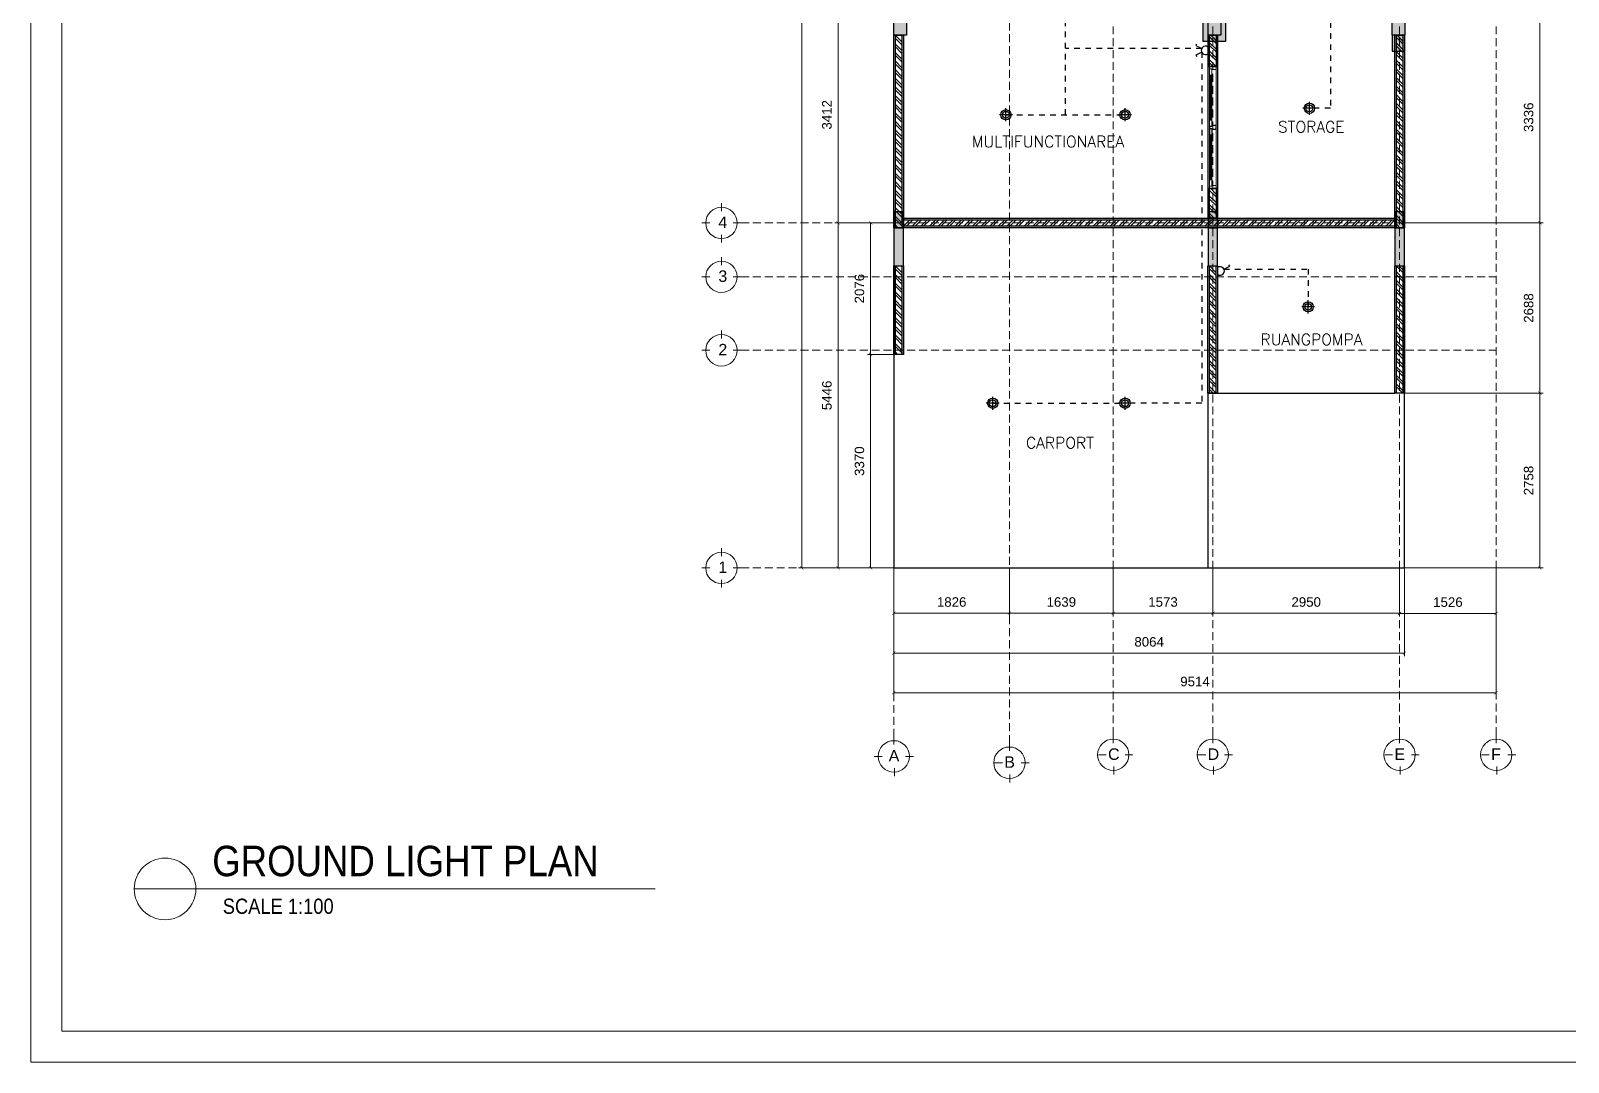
# Model space of a CAD drawing. Header units: millimetres. Extents: x 19632 to 183655, y 41319 to 69325.
# Drawn here: x 19632 to 43917, y 41319 to 57599 of the extents above; entities that cross this region are included whole.
import ezdxf
from ezdxf.enums import TextEntityAlignment as Align

# ---------------------------------------------------------------- set-up
doc = ezdxf.new("R2010")
doc.units = ezdxf.units.MM
doc.header["$MEASUREMENT"] = 0
for name, pattern in [('DASHED2', [0.375, 0.25, -0.125]), ('FHIDDEN', [0.25, 0.125, -0.125]), ('HIDDEN2', [0.1875, 0.125, -0.0625]), ('SLD-Solid', [0])]:
    doc.linetypes.add(name, pattern=pattern)
for name, color, linetype, lineweight in [('09-Arsiran', 8, 'Continuous', 5), ('AS', 8, 'HIDDEN2', 5), ('DIM', 1, 'Continuous', 5), ('DINDING', 1, 'Continuous', 20), ('DOOR OPENING', 4, 'SLD-Solid', 5), ('HATCH', 8, 'Continuous', 5), ('Kabel', 2, 'DASHED2', 20), ('l1', 5, 'Continuous', 5), ('LEGEND', 1, 'DASHED2', 50), ('XR-KOP A3_MOZART$0$KOP-A1$0$A-GRSKOP', 1, 'Continuous', 5)]:
    doc.layers.add(name, color=color, linetype=linetype, lineweight=lineweight)
for name, color, linetype in [('JALUR LAMPU', 5, 'FHIDDEN'), ('lights (bulb)', 32, 'Continuous'), ('LISTRIK', 2, 'Continuous'), ('tampak', 7, 'Continuous'), ('WALL', 255, 'Continuous')]:
    doc.layers.add(name, color=color, linetype=linetype)
doc.styles.add('40', font='arial.ttf', dxfattribs={"width": 0.9, "height": 100})
doc.styles.add('HAND', font='ROMAND.SHX', dxfattribs={"width": 0.8, "height": 250})
doc.styles.get("Standard").update_dxf_attribs({"font": 'arial.ttf'})
doc.dimstyles.new('DIM100', dxfattribs={"dimscale": 0, "dimtxt": 150, "dimasz": 50, "dimexe": 50, "dimexo": 0, "dimgap": 100, "dimtad": 1, "dimtoh": 1, "dimdec": 0, "dimdsep": 46, "dimtxsty": 'Standard', "dimblk": 'ARCHTICK', "dimcen": 1, "dimclrd": 1, "dimclre": 1, "dimadec": 0, "dimazin": 0, "dimtfac": 250, "dimtdec": 0, "dimtix": 1, "dimtmove": 0, "dimatfit": 3, "dimldrblk": 'DOT', "dimfxl": 150, "dimtolj": 1, "dimtzin": 0, "dimlwd": 5, "dimlwe": 5, "dimarcsym": 0})

# ---------------------------------------------------------------- blocks, each defined once
blk = doc.blocks.new('hsdh')
at = {"layer": 'XR-KOP A3_MOZART$0$KOP-A1$0$A-GRSKOP', "color": 0, "linetype": 'Continuous', "lineweight": 5}
blk.add_lwpolyline([(145480, 82601), (107945, 82601), (107945, 56197), (145480, 56197)], close=True, dxfattribs=at)
at = {"layer": 'XR-KOP A3_MOZART$0$KOP-A1$0$A-GRSKOP', "color": 5, "linetype": 'Continuous', "lineweight": 5}
blk.add_lwpolyline([(145017, 82138), (108409, 82138), (108409, 56660), (145017, 56660)], close=True, dxfattribs=at)
blk = doc.blocks.new('*U73')
at = {"layer": 'HATCH'}
h = blk.add_hatch(dxfattribs=at)
h.set_pattern_fill('ANSI32', color=0, scale=10)
h.set_pattern_definition([(45, (-16026.01, -10567.46), (-67.3519, 67.3519), []), (45, (-15981.11, -10567.46), (-67.3519, 67.3519), [])])
h.paths.add_polyline_path([(-615, 50), (-615, -50), (-154, -50), (-154, 50)])
at = {"layer": 'WALL', "color": 0}
for points in [[(-615, 75), (-154, 75), (-154, -75), (-615, -75)], [(-615, 50), (-154, 50), (-154, -50), (-615, -50)]]:
    blk.add_lwpolyline(points, close=True, dxfattribs=at)
blk = doc.blocks.new('*U47')
at = {"layer": 'HATCH'}
h = blk.add_hatch(dxfattribs=at)
h.set_pattern_fill('ANSI32', color=0, scale=10)
h.set_pattern_definition([(45, (2738.67, -10567.46), (-67.3519, 67.3519), []), (45, (2783.58, -10567.46), (-67.3519, 67.3519), [])])
h.paths.add_polyline_path([(12843, -50), (12843, 50), (5153, 50), (5153, -50)])
at = {"layer": 'WALL', "color": 0}
for points in [[(5153, 75), (12843, 75), (12843, -75), (5153, -75)], [(5153, 50), (12843, 50), (12843, -50), (5153, -50)]]:
    blk.add_lwpolyline(points, close=True, dxfattribs=at)
blk = doc.blocks.new('*U50')
at = {"layer": 'HATCH'}
h = blk.add_hatch(dxfattribs=at)
h.set_pattern_fill('ANSI32', color=0, scale=10)
h.set_pattern_definition([(45, (-19447.01, -10567.46), (-67.3519, 67.3519), []), (45, (-19402.11, -10567.46), (-67.3519, 67.3519), [])])
h.paths.add_polyline_path([(-2788, 50), (-2788, -50), (-1402, -50), (-1402, 50)])
at = {"layer": 'WALL', "color": 0}
for points in [[(-2788, 75), (-1402, 75), (-1402, -75), (-2788, -75)], [(-2788, 50), (-1402, 50), (-1402, -50), (-2788, -50)]]:
    blk.add_lwpolyline(points, close=True, dxfattribs=at)
blk = doc.blocks.new('*U48')
at = {"layer": 'HATCH'}
h = blk.add_hatch(dxfattribs=at)
h.set_pattern_fill('ANSI32', color=0, scale=10)
h.set_pattern_definition([(45, (-18840.9, -10567.46), (-67.3519, 67.3519), []), (45, (-18796, -10567.46), (-67.3519, 67.3519), [])])
h.paths.add_polyline_path([(-2788, 50), (-2788, -50), (-796, -50), (-796, 50)])
at = {"layer": 'WALL', "color": 0}
for points in [[(-2788, 75), (-796, 75), (-796, -75), (-2788, -75)], [(-2788, 50), (-796, 50), (-796, -50), (-2788, -50)]]:
    blk.add_lwpolyline(points, close=True, dxfattribs=at)
blk = doc.blocks.new('_ArchTick')
at = {"color": 0, "linetype": 'ByBlock', "const_width": 0.15}
blk.add_lwpolyline([(-0.5, -0.5), (0.5, 0.5)], dxfattribs=at)
blk = doc.blocks.new('*D258')
at = {"color": 1, "lineweight": 5, "transparency": 16777216}
for p, q in [((33265, 49121), (33265, 48356)), ((35090, 49121), (35090, 48356)), ((33265, 48406), (35090, 48406))]:
    blk.add_line(p, q, dxfattribs=at)
at = {"layer": 'Defpoints', "color": 0, "transparency": 16777216}
for p in [(33265, 49121), (35090, 49121), (35090, 48406)]:
    blk.add_point(p, dxfattribs=at)
at = {"color": 1, "lineweight": 5, "transparency": 16777216, "xscale": 50, "yscale": 50, "zscale": 50, "rotation": 180}
blk.add_blockref('_ArchTick', (33265, 48406), dxfattribs=at)
at = {"color": 1, "lineweight": 5, "transparency": 16777216, "xscale": 50, "yscale": 50, "zscale": 50}
blk.add_blockref('_ArchTick', (35090, 48406), dxfattribs=at)
at = {"color": 0, "transparency": 16777216, "insert": (34178, 48582), "char_height": 150, "attachment_point": 5}
blk.add_mtext('\\A1;1826', dxfattribs=at)
blk = doc.blocks.new('_DOT')
at = {"color": 0, "linetype": 'ByBlock'}
blk.add_line((-0.5, 0), (-1, 0), dxfattribs=at)
at = {"color": 0, "linetype": 'ByBlock', "const_width": 0.5}
blk.add_lwpolyline([(-0.25, 0, 1), (0.25, 0, 1)], format="xyb", close=True, dxfattribs=at)
blk = doc.blocks.new('*D259')
at = {"color": 1, "lineweight": 5, "transparency": 16777216}
for p, q in [((35090, 49121), (35090, 48356)), ((36730, 49121), (36730, 48356)), ((35090, 48406), (36730, 48406))]:
    blk.add_line(p, q, dxfattribs=at)
at = {"layer": 'Defpoints', "color": 0, "transparency": 16777216}
for p in [(35090, 49121), (36730, 49121), (36730, 48406)]:
    blk.add_point(p, dxfattribs=at)
at = {"color": 1, "lineweight": 5, "transparency": 16777216, "xscale": 50, "yscale": 50, "zscale": 50, "rotation": 180}
blk.add_blockref('_ArchTick', (35090, 48406), dxfattribs=at)
at = {"color": 1, "lineweight": 5, "transparency": 16777216, "xscale": 50, "yscale": 50, "zscale": 50}
blk.add_blockref('_ArchTick', (36730, 48406), dxfattribs=at)
at = {"color": 0, "transparency": 16777216, "insert": (35910, 48582), "char_height": 150, "attachment_point": 5}
blk.add_mtext('\\A1;1639', dxfattribs=at)
blk = doc.blocks.new('*D260')
at = {"color": 1, "lineweight": 5, "transparency": 16777216}
for p, q in [((36730, 49121), (36730, 48356)), ((38303, 49121), (38303, 48356)), ((36730, 48406), (38303, 48406))]:
    blk.add_line(p, q, dxfattribs=at)
at = {"layer": 'Defpoints', "color": 0, "transparency": 16777216}
for p in [(36730, 49121), (38303, 49121), (38303, 48406)]:
    blk.add_point(p, dxfattribs=at)
at = {"color": 1, "lineweight": 5, "transparency": 16777216, "xscale": 50, "yscale": 50, "zscale": 50, "rotation": 180}
blk.add_blockref('_ArchTick', (36730, 48406), dxfattribs=at)
at = {"color": 1, "lineweight": 5, "transparency": 16777216, "xscale": 50, "yscale": 50, "zscale": 50}
blk.add_blockref('_ArchTick', (38303, 48406), dxfattribs=at)
at = {"color": 0, "transparency": 16777216, "insert": (37516, 48582), "char_height": 150, "attachment_point": 5}
blk.add_mtext('\\A1;1573', dxfattribs=at)
blk = doc.blocks.new('*D261')
at = {"color": 1, "lineweight": 5, "transparency": 16777216}
for p, q in [((38303, 49121), (38303, 48356)), ((41253, 49121), (41253, 48356)), ((38303, 48406), (41253, 48406))]:
    blk.add_line(p, q, dxfattribs=at)
at = {"layer": 'Defpoints', "color": 0, "transparency": 16777216}
for p in [(38303, 49121), (41253, 49121), (41253, 48406)]:
    blk.add_point(p, dxfattribs=at)
at = {"color": 1, "lineweight": 5, "transparency": 16777216, "xscale": 50, "yscale": 50, "zscale": 50, "rotation": 180}
blk.add_blockref('_ArchTick', (38303, 48406), dxfattribs=at)
at = {"color": 1, "lineweight": 5, "transparency": 16777216, "xscale": 50, "yscale": 50, "zscale": 50}
blk.add_blockref('_ArchTick', (41253, 48406), dxfattribs=at)
at = {"color": 0, "transparency": 16777216, "insert": (39778, 48582), "char_height": 150, "attachment_point": 5}
blk.add_mtext('\\A1;2950', dxfattribs=at)
blk = doc.blocks.new('*D262')
at = {"color": 1, "lineweight": 5, "transparency": 16777216}
for p, q in [((41253, 49121), (41253, 48353)), ((41253, 48403), (42779, 48403)), ((42779, 48403), (42779, 48453))]:
    blk.add_line(p, q, dxfattribs=at)
at = {"layer": 'Defpoints', "color": 0, "transparency": 16777216}
for p in [(41253, 49121), (42779, 48403), (42779, 48403)]:
    blk.add_point(p, dxfattribs=at)
at = {"color": 1, "lineweight": 5, "transparency": 16777216, "xscale": 50, "yscale": 50, "zscale": 50, "rotation": 180}
blk.add_blockref('_ArchTick', (41253, 48403), dxfattribs=at)
at = {"color": 1, "lineweight": 5, "transparency": 16777216, "xscale": 50, "yscale": 50, "zscale": 50}
blk.add_blockref('_ArchTick', (42779, 48403), dxfattribs=at)
at = {"color": 0, "transparency": 16777216, "insert": (42016, 48580), "char_height": 150, "attachment_point": 5}
blk.add_mtext('\\A1;1526', dxfattribs=at)
blk = doc.blocks.new('*D263')
at = {"color": 1, "lineweight": 5, "transparency": 16777216}
for p, q in [((33265, 49121), (33265, 47101)), ((42779, 49121), (42779, 47101)), ((33265, 47151), (42779, 47151))]:
    blk.add_line(p, q, dxfattribs=at)
at = {"layer": 'Defpoints', "color": 0, "transparency": 16777216}
for p in [(33265, 49121), (42779, 49121), (42779, 47151)]:
    blk.add_point(p, dxfattribs=at)
at = {"color": 1, "lineweight": 5, "transparency": 16777216, "xscale": 50, "yscale": 50, "zscale": 50, "rotation": 180}
blk.add_blockref('_ArchTick', (33265, 47151), dxfattribs=at)
at = {"color": 1, "lineweight": 5, "transparency": 16777216, "xscale": 50, "yscale": 50, "zscale": 50}
blk.add_blockref('_ArchTick', (42779, 47151), dxfattribs=at)
at = {"color": 0, "transparency": 16777216, "insert": (38022, 47327), "char_height": 150, "attachment_point": 5}
blk.add_mtext('\\A1;9514', dxfattribs=at)
blk = doc.blocks.new('*D264')
at = {"color": 1, "lineweight": 5, "transparency": 16777216}
for p, q in [((33265, 49121), (33265, 47727)), ((41329, 49121), (41329, 47727)), ((33265, 47777), (41329, 47777))]:
    blk.add_line(p, q, dxfattribs=at)
at = {"layer": 'Defpoints', "color": 0, "transparency": 16777216}
for p in [(33265, 49121), (41329, 49121), (41329, 47777)]:
    blk.add_point(p, dxfattribs=at)
at = {"color": 1, "lineweight": 5, "transparency": 16777216, "xscale": 50, "yscale": 50, "zscale": 50, "rotation": 180}
blk.add_blockref('_ArchTick', (33265, 47777), dxfattribs=at)
at = {"color": 1, "lineweight": 5, "transparency": 16777216, "xscale": 50, "yscale": 50, "zscale": 50}
blk.add_blockref('_ArchTick', (41329, 47777), dxfattribs=at)
at = {"color": 0, "transparency": 16777216, "insert": (37297, 47953), "char_height": 150, "attachment_point": 5}
blk.add_mtext('\\A1;8064', dxfattribs=at)
blk = doc.blocks.new('*D213')
at = {"color": 1, "lineweight": 5, "transparency": 16777216}
for p, q in [((33265, 54567), (32334, 54567)), ((32384, 49121), (32384, 54567)), ((33263, 49121), (32334, 49121))]:
    blk.add_line(p, q, dxfattribs=at)
at = {"layer": 'Defpoints', "color": 0, "transparency": 16777216}
for p in [(32384, 54567), (33265, 54567), (33263, 49121)]:
    blk.add_point(p, dxfattribs=at)
at = {"color": 1, "lineweight": 5, "transparency": 16777216, "xscale": 50, "yscale": 50, "zscale": 50}
for p, rotation in [((32384, 54567), 90), ((32384, 49121), 270)]:
    blk.add_blockref('_ArchTick', p, dxfattribs=dict(at, rotation=rotation))
at = {"color": 0, "transparency": 16777216, "insert": (32208, 51844), "char_height": 150, "attachment_point": 5, "rotation": 90}
blk.add_mtext('\\A1;5446', dxfattribs=at)
blk = doc.blocks.new('*D214')
at = {"color": 1, "lineweight": 5, "transparency": 16777216}
for p, q in [((33263, 57979), (32334, 57979)), ((32384, 54567), (32384, 57979)), ((33265, 54567), (32334, 54567))]:
    blk.add_line(p, q, dxfattribs=at)
at = {"layer": 'Defpoints', "color": 0, "transparency": 16777216}
for p in [(32384, 57979), (33263, 57979), (33265, 54567)]:
    blk.add_point(p, dxfattribs=at)
at = {"color": 1, "lineweight": 5, "transparency": 16777216, "xscale": 50, "yscale": 50, "zscale": 50}
for p, rotation in [((32384, 57979), 90), ((32384, 54567), 270)]:
    blk.add_blockref('_ArchTick', p, dxfattribs=dict(at, rotation=rotation))
at = {"color": 0, "transparency": 16777216, "insert": (32208, 56273), "char_height": 150, "attachment_point": 5, "rotation": 90}
blk.add_mtext('\\A1;3412', dxfattribs=at)
blk = doc.blocks.new('*D219')
at = {"color": 1, "lineweight": 5, "transparency": 16777216}
for p, q in [((33263, 52491), (32848, 52491)), ((32898, 49121), (32898, 52491)), ((33263, 49121), (32848, 49121))]:
    blk.add_line(p, q, dxfattribs=at)
at = {"layer": 'Defpoints', "color": 0, "transparency": 16777216}
for p in [(32898, 52491), (33263, 52491), (33263, 49121)]:
    blk.add_point(p, dxfattribs=at)
at = {"color": 1, "lineweight": 5, "transparency": 16777216, "xscale": 50, "yscale": 50, "zscale": 50}
for p, rotation in [((32898, 52491), 90), ((32898, 49121), 270)]:
    blk.add_blockref('_ArchTick', p, dxfattribs=dict(at, rotation=rotation))
at = {"color": 0, "transparency": 16777216, "insert": (32722, 50806), "char_height": 150, "attachment_point": 5, "rotation": 90}
blk.add_mtext('\\A1;3370', dxfattribs=at)
blk = doc.blocks.new('*D220')
at = {"color": 1, "lineweight": 5, "transparency": 16777216}
for p, q in [((33263, 66994), (31760, 66994)), ((31810, 49121), (31810, 66994)), ((33265, 49121), (31760, 49121))]:
    blk.add_line(p, q, dxfattribs=at)
at = {"layer": 'Defpoints', "color": 0, "transparency": 16777216}
for p in [(31810, 66994), (33263, 66994), (33265, 49121)]:
    blk.add_point(p, dxfattribs=at)
at = {"color": 1, "lineweight": 5, "transparency": 16777216, "xscale": 50, "yscale": 50, "zscale": 50}
for p, rotation in [((31810, 66994), 90), ((31810, 49121), 270)]:
    blk.add_blockref('_ArchTick', p, dxfattribs=dict(at, rotation=rotation))
at = {"color": 0, "transparency": 16777216, "insert": (31633, 58057), "char_height": 150, "attachment_point": 5, "rotation": 90}
blk.add_mtext('\\A1;17873', dxfattribs=at)
blk = doc.blocks.new('*D271')
at = {"color": 1, "lineweight": 5, "transparency": 16777216}
for p, q in [((41329, 54567), (43519, 54567)), ((43469, 54567), (43469, 51879)), ((41329, 51879), (43519, 51879))]:
    blk.add_line(p, q, dxfattribs=at)
at = {"layer": 'Defpoints', "color": 0, "transparency": 16777216}
for p in [(41329, 54567), (41329, 51879), (43469, 51879)]:
    blk.add_point(p, dxfattribs=at)
at = {"color": 1, "lineweight": 5, "transparency": 16777216, "xscale": 50, "yscale": 50, "zscale": 50}
for p, rotation in [((43469, 54567), 90), ((43469, 51879), 270)]:
    blk.add_blockref('_ArchTick', p, dxfattribs=dict(at, rotation=rotation))
at = {"color": 0, "transparency": 16777216, "insert": (43292, 53223), "char_height": 150, "attachment_point": 5, "rotation": 90}
blk.add_mtext('\\A1;2688', dxfattribs=at)
blk = doc.blocks.new('*D272')
at = {"color": 1, "lineweight": 5, "transparency": 16777216}
for p, q in [((41329, 51879), (43519, 51879)), ((43469, 51879), (43469, 49121)), ((41329, 49121), (43519, 49121))]:
    blk.add_line(p, q, dxfattribs=at)
at = {"layer": 'Defpoints', "color": 0, "transparency": 16777216}
for p in [(41329, 51879), (41329, 49121), (43469, 49121)]:
    blk.add_point(p, dxfattribs=at)
at = {"color": 1, "lineweight": 5, "transparency": 16777216, "xscale": 50, "yscale": 50, "zscale": 50}
for p, rotation in [((43469, 51879), 90), ((43469, 49121), 270)]:
    blk.add_blockref('_ArchTick', p, dxfattribs=dict(at, rotation=rotation))
at = {"color": 0, "transparency": 16777216, "insert": (43292, 50500), "char_height": 150, "attachment_point": 5, "rotation": 90}
blk.add_mtext('\\A1;2758', dxfattribs=at)
blk = doc.blocks.new('*D221')
at = {"color": 1, "lineweight": 5, "transparency": 16777216}
for p, q in [((33416, 54567), (32848, 54567)), ((32898, 52491), (32898, 54567)), ((33263, 52491), (32848, 52491))]:
    blk.add_line(p, q, dxfattribs=at)
at = {"layer": 'Defpoints', "color": 0, "transparency": 16777216}
for p in [(32898, 54567), (33416, 54567), (33263, 52491)]:
    blk.add_point(p, dxfattribs=at)
at = {"color": 1, "lineweight": 5, "transparency": 16777216, "xscale": 50, "yscale": 50, "zscale": 50}
for p, rotation in [((32898, 54567), 90), ((32898, 52491), 270)]:
    blk.add_blockref('_ArchTick', p, dxfattribs=dict(at, rotation=rotation))
at = {"color": 0, "transparency": 16777216, "insert": (32722, 53529), "char_height": 150, "attachment_point": 5, "rotation": 90}
blk.add_mtext('\\A1;2076', dxfattribs=at)
blk = doc.blocks.new('FDFGKAA')
at = {"layer": 'tampak', "transparency": 33554687}
h = blk.add_hatch(dxfattribs=at)
h.set_pattern_fill('ANSI31', color=256, scale=10)
h.set_pattern_definition([(45, (-73606.7004, -18895.478), (-0.8838834765, 0.8838834765), [])])
h.paths.add_polyline_path([(212885, 41901), (213385, 41901), (213385, 41651), (212885, 41651)])
h.paths.add_polyline_path([(215861, 41900), (215861, 41700), (216361, 41700), (216361, 41900)])
h.paths.add_polyline_path([(218871, 41900), (218871, 41700), (219371, 41700), (219371, 41900)])
h.paths.add_polyline_path([(220648, 41900), (220448, 41900), (220448, 41300), (220648, 41300)])
h.paths.add_polyline_path([(216009, 39651), (216209, 39651), (216209, 39151), (216009, 39151)])
h.paths.add_polyline_path([(212859, 39651), (213059, 39651), (213059, 39151), (212859, 39151)])
h.paths.add_polyline_path([(211132, 39651), (211132, 39201), (211332, 39201), (211332, 39651)])
h.paths.add_polyline_path([(220648, 37858), (220448, 37858), (220448, 37258), (220648, 37258)])
h.paths.add_polyline_path([(220648, 35490), (220448, 35490), (220448, 34890), (220648, 34890)])
h.paths.add_polyline_path([(219021, 35390), (219221, 35390), (219221, 34890), (219021, 34890)])
h.paths.add_polyline_path([(216595, 35065), (216595, 34865), (216095, 34865), (216095, 35065)])
h.paths.add_polyline_path([(211133, 35240), (211133, 34690), (211283, 34690), (211283, 35240)])
h.paths.add_polyline_path([(219205, 32436), (219005, 32436), (219005, 32936), (219205, 32936)])
h.paths.add_polyline_path([(216296, 32436), (216096, 32436), (216096, 32936), (216296, 32936)])
h.paths.add_polyline_path([(211333, 32436), (211133, 32436), (211133, 32936), (211333, 32936)])
h.paths.add_polyline_path([(211135, 29398), (211135, 28798), (211285, 28798), (211285, 29398)])
h.paths.add_polyline_path([(216098, 29398), (216098, 28798), (216248, 28798), (216248, 29398)])
h.paths.add_polyline_path([(219048, 29398), (219048, 28798), (219198, 28798), (219198, 29398)])
h = blk.add_hatch(color=5, dxfattribs=at)
h.dxf.hatch_style = 1
h.paths.add_polyline_path([(213385, 41901), (213385, 41651), (213635, 41651), (213635, 41901)])
h.paths.add_polyline_path([(215611, 41900), (215611, 41700), (215861, 41700), (215861, 41900)])
h.paths.add_polyline_path([(216361, 41900), (216361, 41700), (216611, 41700), (216611, 41900)])
h.paths.add_polyline_path([(218621, 41900), (218621, 41700), (218871, 41700), (218871, 41900)])
h.paths.add_polyline_path([(220648, 41900), (220648, 41300), (220898, 41300), (220898, 41900)])
h.paths.add_polyline_path([(220648, 39058), (220648, 38458), (220898, 38458), (220898, 39058)])
h.paths.add_polyline_path([(219046, 39651), (219246, 39651), (219246, 39901), (219046, 39901)])
h.paths.add_polyline_path([(220648, 37844), (220648, 37244), (220898, 37244), (220898, 37844)])
h.paths.add_polyline_path([(216009, 39651), (216209, 39651), (216209, 39901), (216009, 39901)])
h.paths.add_polyline_path([(212859, 39651), (213059, 39651), (213059, 39901), (212859, 39901)])
h.paths.add_polyline_path([(211132, 39651), (211332, 39651), (211332, 39901), (211132, 39901)])
h.paths.add_polyline_path([(215436, 37508), (215436, 37308), (215686, 37308), (215686, 37508)])
h.paths.add_polyline_path([(219198, 38058), (218998, 38058), (218998, 37808), (219198, 37808)])
h.paths.add_polyline_path([(220648, 35490), (220648, 34890), (220898, 34890), (220898, 35490)])
h.paths.add_polyline_path([(219205, 32436), (219005, 32436), (219005, 32186), (219205, 32186)])
h.paths.add_polyline_path([(216371, 32336), (216021, 32336), (216021, 32936), (216371, 32936)])
h.paths.add_polyline_path([(211132, 32936), (211333, 32936), (211333, 33186), (211132, 33186)])
h.paths.add_polyline_path([(211132, 35240), (211283, 35240), (211283, 35490), (211132, 35490)])
h.paths.add_polyline_path([(219198, 29648), (219048, 29648), (219048, 29398), (219198, 29398)])
h.paths.add_polyline_path([(216248, 29648), (216098, 29648), (216098, 29398), (216248, 29398)])
h.paths.add_polyline_path([(211132, 29398), (211283, 29398), (211283, 29648), (211132, 29648)])
h = blk.add_hatch(color=256, dxfattribs=at)
h.dxf.hatch_style = 1
h.paths.add_polyline_path([(216186, 37508), (216186, 37308), (215686, 37308), (215686, 37508)])
h.paths.add_polyline_path([(219198, 37308), (218998, 37308), (218998, 37808), (219198, 37808)])
for points in [[(212885, 41901), (213385, 41901), (213385, 41651), (212885, 41651), (212885, 41901)], [(213385, 41901), (213385, 41651), (213635, 41651), (213635, 41901), (213385, 41901)], [(215611, 41900), (215611, 41700), (215861, 41700), (215861, 41900), (215611, 41900)], [(215861, 41900), (215861, 41700), (216361, 41700), (216361, 41900), (215861, 41900)], [(216361, 41900), (216361, 41700), (216611, 41700), (216611, 41900), (216361, 41900)], [(218621, 41900), (218621, 41700), (218871, 41700), (218871, 41900), (218621, 41900)], [(218871, 41900), (218871, 41700), (219371, 41700), (219371, 41900), (218871, 41900)], [(220648, 41900), (220448, 41900), (220448, 41300), (220648, 41300), (220648, 41900)], [(220648, 41900), (220648, 41300), (220898, 41300), (220898, 41900), (220648, 41900)], [(211132, 39651), (211332, 39651), (211332, 39901), (211132, 39901), (211132, 39651)], [(212859, 39651), (213059, 39651), (213059, 39901), (212859, 39901), (212859, 39651)], [(216009, 39651), (216209, 39651), (216209, 39901), (216009, 39901), (216009, 39651)], [(219046, 39651), (219246, 39651), (219246, 39901), (219046, 39901), (219046, 39651)], [(211132, 39651), (211132, 39201), (211332, 39201), (211332, 39651), (211132, 39651)], [(212859, 39651), (213059, 39651), (213059, 39151), (212859, 39151), (212859, 39651)], [(216009, 39651), (216209, 39651), (216209, 39151), (216009, 39151), (216009, 39651)], [(219246, 39151), (219046, 39151), (219046, 39651), (219246, 39651), (219246, 39151)], [(220648, 39058), (220648, 38458), (220898, 38458), (220898, 39058), (220648, 39058)], [(219198, 38058), (218998, 38058), (218998, 37808), (219198, 37808), (219198, 38058)], [(219198, 37308), (218998, 37308), (218998, 37808), (219198, 37808), (219198, 37308)], [(220648, 37858), (220448, 37858), (220448, 37258), (220648, 37258), (220648, 37858)], [(220648, 37844), (220648, 37244), (220898, 37244), (220898, 37844), (220648, 37844)], [(215436, 37508), (215436, 37308), (215686, 37308), (215686, 37508), (215436, 37508)], [(216186, 37508), (216186, 37308), (215686, 37308), (215686, 37508), (216186, 37508)], [(211132, 35240), (211283, 35240), (211283, 35490), (211132, 35490), (211132, 35240)], [(220648, 35490), (220448, 35490), (220448, 34890), (220648, 34890), (220648, 35490)], [(220648, 35490), (220648, 34890), (220898, 34890), (220898, 35490), (220648, 35490)], [(211133, 35240), (211133, 34690), (211283, 34690), (211283, 35240), (211133, 35240)], [(219021, 35390), (219221, 35390), (219221, 34890), (219021, 34890), (219021, 35390)], [(216595, 35065), (216595, 34865), (216095, 34865), (216095, 35065), (216595, 35065)], [(211132, 32936), (211333, 32936), (211333, 33186), (211132, 33186), (211132, 32936)], [(211333, 32436), (211133, 32436), (211133, 32936), (211333, 32936), (211333, 32436)], [(216296, 32436), (216096, 32436), (216096, 32936), (216296, 32936), (216296, 32436)], [(219205, 32436), (219005, 32436), (219005, 32936), (219205, 32936), (219205, 32436)], [(219205, 32436), (219005, 32436), (219005, 32186), (219205, 32186), (219205, 32436)], [(211132, 29398), (211283, 29398), (211283, 29648), (211132, 29648), (211132, 29398)], [(216248, 29648), (216098, 29648), (216098, 29398), (216248, 29398), (216248, 29648)], [(219198, 29648), (219048, 29648), (219048, 29398), (219198, 29398), (219198, 29648)], [(211135, 29398), (211135, 28798), (211285, 28798), (211285, 29398), (211135, 29398)], [(216098, 29398), (216098, 28798), (216248, 28798), (216248, 29398), (216098, 29398)], [(219048, 29398), (219048, 28798), (219198, 28798), (219198, 29398), (219048, 29398)]]:
    blk.add_lwpolyline(points)
blk.add_lwpolyline([(216371, 32336), (216021, 32336), (216021, 32936), (216371, 32936)], close=True)
blk = doc.blocks.new('*U49')
at = {"layer": 'HATCH'}
h = blk.add_hatch(dxfattribs=at)
h.set_pattern_fill('ANSI32', color=0, scale=10)
h.set_pattern_definition([(45, (-19856.94, -10567.46), (-67.35192, 67.35192), []), (45, (-19812.04, -10567.46), (-67.35192, 67.35192), [])])
h.paths.add_polyline_path([(-3804, 50), (-3804, -50), (-796, -50), (-796, 50)])
at = {"layer": 'WALL', "color": 0}
for points in [[(-3804, 75), (-796, 75), (-796, -75), (-3804, -75)], [(-3804, 50), (-796, 50), (-796, -50), (-3804, -50)]]:
    blk.add_lwpolyline(points, close=True, dxfattribs=at)
blk = doc.blocks.new('*U53')
at = {"layer": 'HATCH'}
h = blk.add_hatch(dxfattribs=at)
h.set_pattern_fill('ANSI32', color=0, scale=10)
h.set_pattern_definition([(45, (-19011.87, -10567.46), (-67.3519, 67.3519), []), (45, (-18966.96, -10567.46), (-67.3519, 67.3519), [])])
h.paths.add_polyline_path([(-3382, 50), (-3382, -50), (-372, -50), (-372, 50)])
at = {"layer": 'WALL', "color": 0}
for points in [[(-3382, 75), (-372, 75), (-372, -75), (-3382, -75)], [(-3382, 50), (-372, 50), (-372, -50), (-3382, -50)]]:
    blk.add_lwpolyline(points, close=True, dxfattribs=at)
blk = doc.blocks.new('*D222')
at = {"color": 1, "lineweight": 5, "transparency": 16777216}
for p, q in [((41337, 57902), (43519, 57902)), ((43469, 57902), (43469, 54567)), ((41178, 54567), (43519, 54567))]:
    blk.add_line(p, q, dxfattribs=at)
at = {"layer": 'Defpoints', "color": 0, "transparency": 16777216}
for p in [(41337, 57902), (41178, 54567), (43469, 54567)]:
    blk.add_point(p, dxfattribs=at)
at = {"color": 1, "lineweight": 5, "transparency": 16777216, "xscale": 50, "yscale": 50, "zscale": 50}
for p, rotation in [((43469, 57902), 90), ((43469, 54567), 270)]:
    blk.add_blockref('_ArchTick', p, dxfattribs=dict(at, rotation=rotation))
at = {"color": 0, "transparency": 16777216, "insert": (43292, 56234), "char_height": 150, "attachment_point": 5, "rotation": 90}
blk.add_mtext('\\A1;3336', dxfattribs=at)
blk = doc.blocks.new('dddssaa')
for points in [[(549.871, 57.127), (549.871, 56.847), (549.926, 56.847), (549.926, 56.687), (550.046, 56.687), (550.046, 56.847), (550.086, 56.847), (550.086, 57.127), (549.871, 57.127)], [(550.086, 56.847), (550.446, 56.847)], [(550.086, 56.687), (550.446, 56.687)], [(553.307, 56.847), (553.707, 56.847)]]:
    blk.add_lwpolyline(points)
at = {"layer": 'DOOR OPENING', "linetype": 'Continuous'}
for p, q in [((546.106, 57.127), (546.106, 56.687)), ((553.867, 57.127), (553.867, 56.687))]:
    blk.add_line(p, q, dxfattribs=at)
at = {"layer": 'DOOR OPENING', "linetype": 'Continuous', "transparency": 33554687}
for p, q in [((546.106, 56.687), (546.106, 56.847)), ((549.926, 56.847), (546.266, 56.847)), ((546.266, 56.687), (546.666, 56.687)), ((546.666, 56.687), (546.666, 56.847)), ((549.526, 56.687), (549.526, 56.847)), ((549.926, 56.687), (549.926, 56.847)), ((550.046, 56.687), (550.046, 56.847)), ((550.446, 56.687), (550.446, 56.847)), ((553.307, 56.847), (550.446, 56.847)), ((553.307, 56.687), (553.307, 56.847)), ((553.707, 56.687), (553.307, 56.687)), ((553.867, 56.687), (553.867, 56.847))]:
    blk.add_line(p, q, dxfattribs=at)
at = {"layer": 'DOOR OPENING', "linetype": 'Continuous'}
for points in [[(546.306, 56.847), (546.266, 56.847), (546.266, 56.687), (546.126, 56.687), (546.126, 56.707), (546.106, 56.707), (546.106, 57.107), (546.126, 57.107), (546.126, 57.127), (546.306, 57.127)], [(553.667, 56.847), (553.707, 56.847), (553.707, 56.687), (553.847, 56.687), (553.847, 56.707), (553.867, 56.707), (553.867, 57.107), (553.847, 57.107), (553.847, 57.127), (553.667, 57.127)]]:
    blk.add_lwpolyline(points, close=True, dxfattribs=at)
at = {"layer": 'DOOR OPENING', "linetype": 'Continuous', "transparency": 33554687}
for points in [[(550.086, 56.847), (550.086, 57.127), (546.106, 57.127), (546.106, 56.687), (550.086, 56.687), (550.086, 56.687)], [(549.871, 56.847), (549.871, 57.127), (553.867, 57.127), (553.867, 56.687), (549.886, 56.687), (549.886, 56.687)]]:
    blk.add_lwpolyline(points, dxfattribs=at)
for points in [[(546.666, 56.767), (546.666, 56.79), (549.526, 56.79), (549.526, 56.767)], [(550.446, 56.767), (550.446, 56.79), (553.307, 56.79), (553.307, 56.767)]]:
    blk.add_lwpolyline(points, close=True, dxfattribs=at)
blk = doc.blocks.new('*U74')
at = {"layer": 'HATCH'}
h = blk.add_hatch(dxfattribs=at)
h.set_pattern_fill('ANSI32', color=0, scale=10)
h.set_pattern_definition([(45, (-16001.25, -10567.46), (-67.3519, 67.3519), []), (45, (-15956.35, -10567.46), (-67.3519, 67.3519), [])])
h.paths.add_polyline_path([(-615, 50), (-615, -50), (-129, -50), (-129, 50)])
at = {"layer": 'WALL', "color": 0}
for points in [[(-615, 75), (-129, 75), (-129, -75), (-615, -75)], [(-615, 50), (-129, 50), (-129, -50), (-615, -50)]]:
    blk.add_lwpolyline(points, close=True, dxfattribs=at)
blk = doc.blocks.new('LMP DL - P')
at = {"color": 0}
for p, q in [((-114, 0), (114, 0)), ((0, -113), (0, 113))]:
    blk.add_line(p, q, dxfattribs=at)
for radius in [90, 60]:
    blk.add_circle((0, 0), radius, dxfattribs=at)
blk = doc.blocks.new('DSDS')
at = {"layer": 'Kabel'}
blk.add_line((686953, 140753), (687001, 140848), dxfattribs=at)
at = {"layer": 'LISTRIK', "ltscale": 0.05}
for p, q in [((686845, 140848), (686824, 140829)), ((686893, 140753), (686845, 140848)), ((687001, 140848), (687022, 140829))]:
    blk.add_line(p, q, dxfattribs=at)
blk.add_arc((686923, 140694), 66.6, 322.8316, 217.1685, dxfattribs=at)
blk = doc.blocks.new('DSDSDS44')
at = {"layer": 'LISTRIK', "ltscale": 0.05}
for p, q in [((690519, 135376), (690567, 135281)), ((690567, 135281), (690588, 135300))]:
    blk.add_line(p, q, dxfattribs=at)
blk.add_arc((690489, 135435), 66.6, 142.8315, 37.1684, dxfattribs=at)

msp = doc.modelspace()

# ---------------------------------------------------------------- linework, layer by layer
msp.add_lwpolyline([(38227.7, 57038), (38379.1, 57038), (38379.1, 55108), (38227.7, 55108)], close=True)
for points in [[(33264.7, 54490.8), (33264.7, 49120.8), (41329.1, 49120.8), (41329.1, 54490.8)], [(38226.2, 51878.8), (38226.2, 49120.8)], [(38226.2, 51878.8), (41177.7, 51878.8)]]:
    msp.add_lwpolyline(points)
at = {"layer": '09-Arsiran'}
for p, q in [((30542.1, 54876.5), (30542.1, 54752.5)), ((30232, 54566.5), (30356.1, 54566.5)), ((30728.1, 54566.5), (30852.1, 54566.5)), ((30542.1, 54380.5), (30542.1, 54256.5)), ((30542.1, 54025.8), (30542.1, 53901.8)), ((30232, 53715.8), (30356.1, 53715.8)), ((30728.1, 53715.8), (30852.1, 53715.8)), ((30542.1, 52865.8), (30542.1, 52741.8)), ((30232, 52555.8), (30356.1, 52555.8)), ((30728.1, 52555.8), (30852.1, 52555.8)), ((30542.1, 49430.8), (30542.1, 49306.8)), ((30232, 49120.8), (30356.1, 49120.8)), ((30728.1, 49120.8), (30852.1, 49120.8)), ((30542.1, 48934.8), (30542.1, 48810.7)), ((33264.7, 46456.2), (33264.7, 46332.1)), ((36729.7, 46481.2), (36729.7, 46357.1)), ((38302.7, 46481.2), (38302.7, 46357.1)), ((41252.7, 46481.2), (41252.7, 46357.1)), ((42779.1, 46481.2), (42779.1, 46357.1)), ((32954.7, 46146.1), (33078.7, 46146.1)), ((33450.8, 46146.1), (33574.8, 46146.1)), ((35090.5, 46356.2), (35090.5, 46232.1)), ((36495.4, 46171.1), (36619.4, 46171.1)), ((36915.8, 46171.1), (37039.8, 46171.1)), ((38068.4, 46171.1), (38192.4, 46171.1)), ((38488.7, 46171.1), (38612.7, 46171.1)), ((41018.4, 46171.1), (41142.4, 46171.1)), ((41438.7, 46171.1), (41562.7, 46171.1)), ((42544.8, 46171.1), (42668.8, 46171.1)), ((42965.1, 46171.1), (43089.1, 46171.1)), ((33273.6, 45960.3), (33273.6, 45836.3)), ((34856.2, 46046.1), (34980.2, 46046.1)), ((35276.5, 46046.1), (35400.5, 46046.1)), ((36738.6, 45985.3), (36738.6, 45861.3)), ((38311.5, 45985.3), (38311.5, 45861.3)), ((41261.5, 45985.3), (41261.5, 45861.3)), ((42788, 45985.3), (42788, 45861.3)), ((35099.3, 45860.3), (35099.3, 45736.3))]:
    msp.add_line(p, q, dxfattribs=at)
for centre in [(30542.1, 54566.5), (30542.1, 53715.8), (30542.1, 52555.8), (30542.1, 49120.8), (33264.7, 46146.1), (36729.7, 46171.1), (38302.7, 46171.1), (41252.7, 46171.1), (42779.1, 46171.1), (35090.5, 46046.1)]:
    msp.add_circle(centre, 248, dxfattribs=at)
at = {"layer": 'AS', "ltscale": 1000}
for p, q in [((33264.7, 46456.2), (33264.7, 66993.7)), ((35090.5, 46356.2), (35090.5, 66993.7)), ((36729.7, 46481.2), (36729.7, 66993.7)), ((38302.7, 46481.2), (38302.7, 66993.7)), ((41252.7, 46481.2), (41252.7, 66993.7)), ((42779.1, 46481.2), (42779.1, 66993.7)), ((30852.1, 54566.5), (42780.6, 54566.5)), ((30852.1, 53715.8), (42780.6, 53715.8)), ((30852.1, 52555.8), (42780.6, 52555.8)), ((30852.1, 49120.8), (42780.6, 49120.8))]:
    msp.add_line(p, q, dxfattribs=at)
at = {"layer": 'JALUR LAMPU', "ltscale": 700}
for points in [[(35975.7, 56273), (35975.7, 58943), (35034.7, 58943)], [(40159.5, 58084.8), (40159.5, 56376), (39729.4, 56376)], [(38128, 57320.3), (35975.7, 57320.3)], [(38128, 57260.1), (38128, 51720.7), (36916.7, 51720.7)], [(35034.7, 56273), (36916.7, 56273)], [(38477.3, 53838.4), (39808.8, 53838.4), (39808.8, 53242)], [(34826.8, 51720.7), (36916.7, 51720.7)]]:
    msp.add_lwpolyline(points, dxfattribs=at)
at = {"layer": 'l1'}
msp.add_line((21267.4, 44054.4), (29496.5, 44054.4), dxfattribs=at)
msp.add_circle((21753.8, 44054.4), 486.4, dxfattribs=at)

# ---------------------------------------------------------------- block references
msp.add_blockref('FDFGKAA', (-177868.7, 25092.7))
for name, p, xscale, yscale, zscale, rotation in [('*U53', (33340.5, 54114.9), 1.009725849341427, 1.009725849341427, 1.009725849341427, 270), ('*U74', (38303.4, 56907.7), 1.009725849341427, 1.009725849341427, 1.009725849341427, 270), ('*U49', (41253.4, 53687.5), 1.009725849341427, 1.009725849341427, 1.009725849341427, 270), ('dddssaa', (24150.3, 192850.5), 248.6926040555445, 248.6926040555445, 248.6926040555445, 270), ('*U73', (38303.4, 54486.9), 1.009725849341427, 1.009725849341427, 1.009725849341427, 270), ('*U47', (46382.4, 54566.5), 1.009725849341427, 1.009725849341427, 1.009725849341427, 180), ('*U50', (33340.5, 51075.5), 1.009725849341427, 1.009725849341427, 1.009725849341427, 270), ('*U48', (38301.9, 51075.5), 1.009725849341427, 1.009725849341427, 1.009725849341427, 270), ('*U48', (41253.4, 51075.5), 1.009725849341427, 1.009725849341427, 1.009725849341427, 270)]:
    msp.add_blockref(name, p, dxfattribs=dict(xscale=xscale, yscale=yscale, zscale=zscale, rotation=rotation))
at = {"layer": 'DINDING', "rotation": 90.00000000000001}
msp.add_blockref('DSDSDS44', (173853.2, -636680.7), dxfattribs=at)
at = {"layer": 'JALUR LAMPU', "rotation": 90}
msp.add_blockref('DSDS', (178881.2, -629633), dxfattribs=at)
at = {"layer": 'LEGEND', "xscale": 1.060683167240732, "yscale": 1.060683167240732, "zscale": 1.060683167240732}
msp.add_blockref('hsdh', (-94863.4, -18288.1), dxfattribs=at)
at = {"layer": 'lights (bulb)', "transparency": 33554687, "xscale": 0.9028734449379653, "yscale": 0.9028734449379653, "zscale": 0.9028734449379653, "rotation": 89.99999999999997}
for p in [(35034.7, 56273), (36916.7, 56273), (39828.5, 56376), (39808.8, 53242), (34826.8, 51720.7), (36916.7, 51720.7)]:
    msp.add_blockref('LMP DL - P', p, dxfattribs=at)

# ---------------------------------------------------------------- texts
at = {"color": 4, "style": 'HAND'}
for tag, p in [('STORAGE', (39857.2, 56083.6)), ('MULTIFUNCTIONAREA', (35700.1, 55849.3)), ('RUANGPOMPA', (39862.2, 52726.4)), ('CARPORT', (35888.6, 51095.6))]:
    msp.add_attdef(tag, text='%%UDENAH LANTAI DASAR', height=178.897, rotation=0, dxfattribs=at).set_placement(p, align=Align.MIDDLE)
at = {"layer": '09-Arsiran', "color": 2, "char_height": 181.6, "attachment_point": 1}
for s, width, insert in [('4', 43.207, (30492.8, 54667.8)), ('3', 43.207, (30492.8, 53817.1)), ('2', 43.207, (30492.8, 52657.1)), ('1', 43.207, (30492.8, 49222.1)), ('A', 43.207, (33182.9, 46247.5)), ('B', 43.207, (35008.6, 46147.5)), ('C', 43.207, (36647.9, 46272.5)), ('D', 43.207, (38220.8, 46272.5)), ('E', 43.207, (41170.8, 46272.5)), ('F', 181.624, (42697.2, 46272.5))]:
    msp.add_mtext_dynamic_manual_height_columns(s, width=width, gutter_width=908.1, heights=[0], dxfattribs=dict(at, insert=insert))
at = {"layer": 'DIM', "attachment_point": 5, "style": '40'}
for s, insert, char_height in [('{\\fCentury Gothic|b0|i0|c0|p34;GROUND LIGHT PLAN }', (25550.4, 44491.9), 480.38), ('{\\fCentury Gothic|b0|i0|c0|p34;SCALE 1:100}', (23541.1, 43779.3), 240.19)]:
    msp.add_mtext(s, dxfattribs=dict(at, insert=insert, char_height=char_height))

# ---------------------------------------------------------------- dimensions: what is measured, and where the dimension line sits
for base, p1, p2, override, picture, middle in [((31809.7, 66993.7), (33264.7, 49120.8), (33263.3, 66993.7), {"dimscale": 1}, '*D220', (31633, 58057.2)), ((32384.4, 57978.7), (33264.7, 54566.5), (33263.3, 57978.7), {"dimscale": 1, "dimtmove": 1}, '*D214', (32207.8, 56272.6)), ((43468.7, 54566.5), (41336.7, 57902.2), (41177.7, 54566.5), {"dimscale": 1}, '*D222', (43292, 56234.4)), ((32384.4, 54566.5), (33263.3, 49120.8), (33264.7, 54566.5), {"dimscale": 1}, '*D213', (32207.8, 51843.6)), ((32898.3, 54566.5), (33263.3, 52490.8), (33416.2, 54566.5), {"dimscale": 1}, '*D221', (32721.7, 53528.6)), ((43468.7, 51878.8), (41329.1, 54566.5), (41329.1, 51878.8), {"dimscale": 1, "dimtmove": 1}, '*D271', (43292.1, 53222.6)), ((32898.3, 52490.8), (33263.3, 49120.8), (33263.3, 52490.8), {"dimscale": 1}, '*D219', (32721.6, 50805.8)), ((43468.7, 49120.8), (41329.1, 51878.8), (41329.1, 49120.8), {"dimscale": 1, "dimtmove": 1}, '*D272', (43292.1, 50499.8))]:
    dim = msp.add_linear_dim(base=base, p1=p1, p2=p2, angle=90, dimstyle='DIM100', override=override)
    dim.commit()
    dim.dimension.update_dxf_attribs({"geometry": picture, "text_midpoint": middle})
for base, p1, p2, override, picture, middle in [((35090.5, 48405.7), (33264.7, 49120.8), (35090.5, 49120.8), {"dimscale": 1}, '*D258', (34177.6, 48582.3)), ((42779.1, 47150.7), (33264.7, 49120.8), (42779.1, 49120.8), {"dimscale": 1}, '*D263', (38021.9, 47327.3)), ((41329.1, 47776.9), (33264.7, 49120.8), (41329.1, 49120.8), {"dimscale": 1}, '*D264', (37296.9, 47953.5)), ((36729.7, 48405.7), (35090.5, 49120.8), (36729.7, 49120.8), {"dimscale": 1, "dimtmove": 1}, '*D259', (35910.1, 48582.3)), ((38302.7, 48405.7), (36729.7, 49120.8), (38302.7, 49120.8), {"dimscale": 1, "dimtmove": 1}, '*D260', (37516.2, 48582.3)), ((41252.7, 48405.7), (38302.7, 49120.8), (41252.7, 49120.8), {"dimscale": 1, "dimtmove": 1}, '*D261', (39777.7, 48582.3)), ((42779.1, 48403.4), (41252.7, 49120.8), (42779.1, 48403.4), {"dimscale": 1, "dimtmove": 1}, '*D262', (42015.9, 48579.9))]:
    dim = msp.add_linear_dim(base=base, p1=p1, p2=p2, dimstyle='DIM100', override=override)
    dim.commit()
    dim.dimension.update_dxf_attribs({"geometry": picture, "text_midpoint": middle})

doc.saveas('drawing.dxf')
